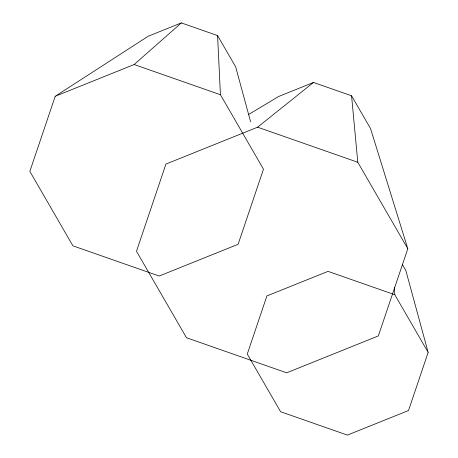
<?xml version="1.0" encoding="UTF-8"?>
<svg xmlns="http://www.w3.org/2000/svg" width="458" height="458" viewBox="0 0 458 458"><rect width="100%" height="100%" fill="white"/><g stroke="black" fill="none" stroke-linecap="round" stroke-linejoin="round"><path stroke-width="0.69" d="M55.218 96.277L29.85 171.378L72.914 245.837L159.184 276.037L238.12 244.286L263.487 169.185L220.424 94.726L217.584 35.581L181.351 22.9L148.197 36.234L55.218 96.277L134.154 64.526L181.351 22.9M407.803 248.728L378.342 335.937L286.674 372.812L186.492 337.741L136.484 251.276L165.939 164.061L257.608 127.192L313.501 82.463L351.572 95.791L370.574 128.646L407.803 248.728L357.79 162.258L351.572 95.791M428.15 352.374L408.513 410.517L347.399 435.1L280.611 411.719L247.268 354.074L266.905 295.931L328.02 271.354L394.807 294.729L428.15 352.374L405.834 270.512L402.324 264.449M248.648 114.471L278.67 96.472L313.501 82.463M134.154 64.526L220.424 94.726M257.608 127.192L357.79 162.258M217.584 35.581L235.67 66.857L250.606 121.794M394.464 287.676L394.807 294.729"/></g></svg>
